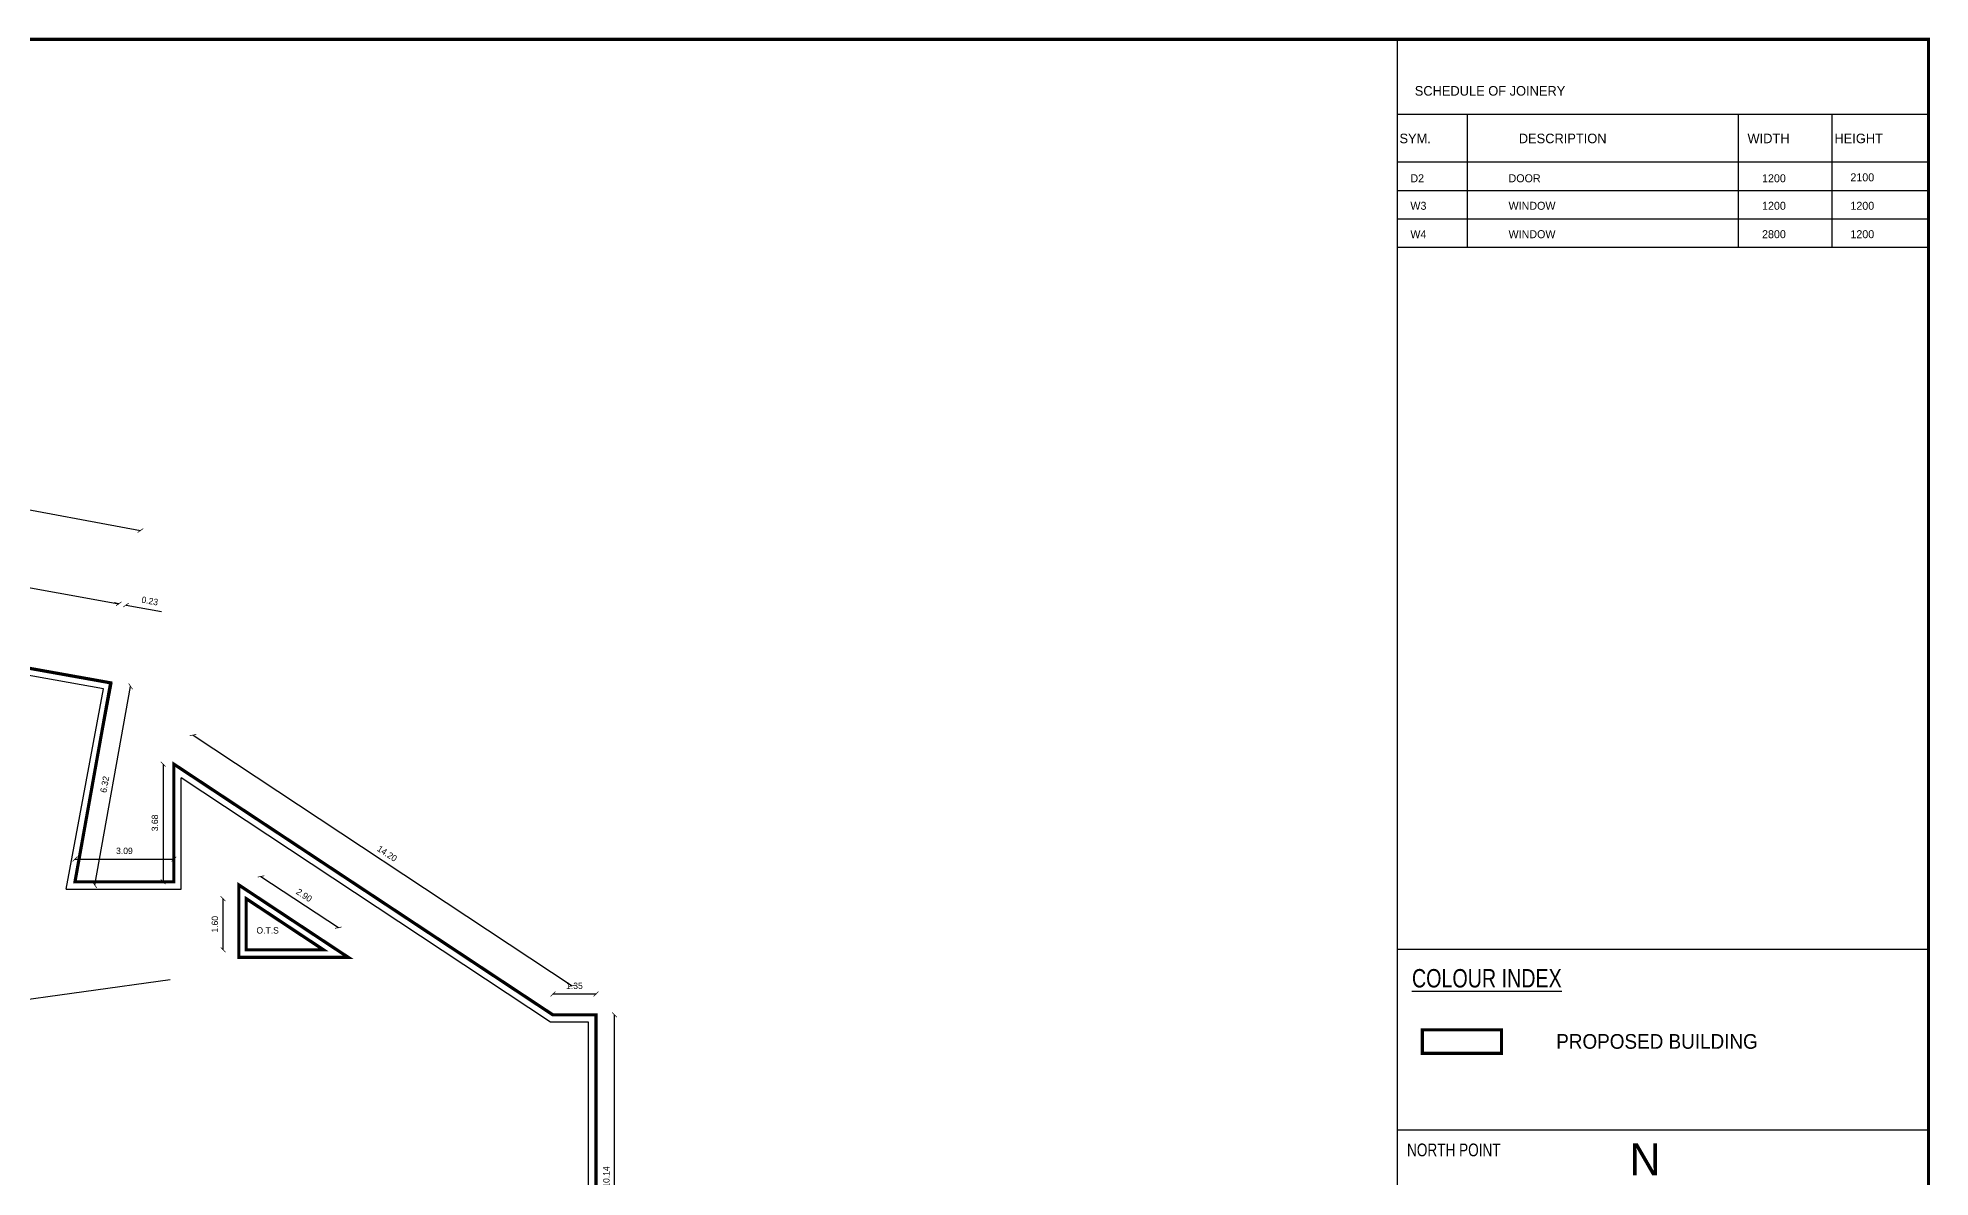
# Model space of a CAD drawing. Header units: metres. Extents: x 6101839 to 6102590, y -6659932 to -6659648.
# Drawn here: x 6102531.1 to 6102590.2, y -6659683.9 to -6659648.3 of the extents above; entities that cross this region are included whole.
import ezdxf
from ezdxf.enums import TextEntityAlignment as Align

# ---------------------------------------------------------------- set-up
doc = ezdxf.new("R2010")
doc.units = ezdxf.units.M
doc.header["$LTSCALE"] = 500
doc.header["$MEASUREMENT"] = 0
doc.layers.get('0').update_dxf_attribs({"linetype": 'CONTINUOUS'})
doc.layers.get('Defpoints').update_dxf_attribs({"linetype": 'CONTINUOUS'})
for name, color, linetype in [('BLK_1_FLR_3_ROOF_AREA', 54, 'CONTINUOUS'), ('DIM', 205, 'CONTINUOUS'), ('DIM1', 5, 'CONTINUOUS'), ('ED', 30, 'CONTINUOUS'), ('TEXT', 4, 'CONTINUOUS'), ('TEXT1', 7, 'CONTINUOUS'), ('TITLE', 7, 'CONTINUOUS'), ('wall', 125, 'CONTINUOUS')]:
    doc.layers.add(name, color=color, linetype=linetype)
doc.styles.add('A', font='GOTHIC.TTF', dxfattribs={"width": 0.96, "height": 6.5})
doc.styles.add('J2', font='GOTHIC.TTF', dxfattribs={"height": 4.75})
doc.styles.add('RM', font='GOTHIC.TTF')
doc.styles.add('S2', font='GOTHIC.TTF')
doc.styles.add('SCRIPTC', font='GOTHIC.TTF', dxfattribs={"height": 48})
doc.styles.add('USA TEXT', font='GOTHIC.TTF')
doc.dimstyles.new('1-100-ED', dxfattribs={"dimtxt": 0.2, "dimasz": 0.15, "dimexe": 0.18, "dimexo": 0.0625, "dimgap": 0.15, "dimtad": 1, "dimzin": 0, "dimdsep": 46, "dimtxsty": 'USA TEXT', "dimblk": 'ARCHTICK', "dimcen": 0.1, "dimse1": 1, "dimse2": 1, "dimclrd": 256, "dimclrt": 256, "dimadec": 0, "dimazin": 0, "dimtfac": 1, "dimtofl": 0, "dimtmove": 0, "dimatfit": 3, "dimldrblk": 'ARCHTICK', "dimfxl": 0.18, "dimtolj": 1, "dimtzin": 0, "dimarcsym": 0})

# ---------------------------------------------------------------- blocks, each defined once
blk = doc.blocks.new('_ArchTick')
at = {"color": 0, "linetype": 'ByBlock', "const_width": 0.15}
blk.add_lwpolyline([(-0.5, -0.5), (0.5, 0.5)], dxfattribs=at)
blk = doc.blocks.new('*D172')
at = {"layer": 'Defpoints', "color": 0, "transparency": 16777216}
for p in [(6102474.635, -6659657.529), (6102534.269, -6659663.696), (6102533.383, -6659668.458)]:
    blk.add_point(p, dxfattribs=at)
at = {"layer": 'ED', "lineweight": -2, "transparency": 16777216}
blk.add_line((6102475.521, -6659652.767), (6102534.269, -6659663.696), dxfattribs=at)
at = {"layer": 'ED', "lineweight": -2, "transparency": 16777216, "xscale": 0.15, "yscale": 0.15, "zscale": 0.15}
for p, rotation in [((6102475.521, -6659652.767), 169.4613364465986), ((6102534.269, -6659663.696), 349.4613364465986)]:
    blk.add_blockref('_ArchTick', p, dxfattribs=dict(at, rotation=rotation))
at = {"layer": 'ED', "transparency": 16777216, "insert": (6102504.942, -6659657.981), "char_height": 0.2, "attachment_point": 5, "rotation": 349.46134, "style": 'USA TEXT'}
blk.add_mtext('\\A1;59.76', dxfattribs=at)
blk = doc.blocks.new('*D182')
at = {"layer": 'Defpoints', "color": 0, "transparency": 16777216}
for p in [(6102513.539, -6659665.812), (6102533.592, -6659665.985), (6102532.86, -6659670.076)]:
    blk.add_point(p, dxfattribs=at)
at = {"layer": 'ED', "lineweight": -2, "transparency": 16777216}
blk.add_line((6102514.132, -6659662.499), (6102533.592, -6659665.985), dxfattribs=at)
at = {"layer": 'ED', "lineweight": -2, "transparency": 16777216, "xscale": 0.15, "yscale": 0.15, "zscale": 0.15}
for p, rotation in [((6102514.132, -6659662.499), 169.8449604394148), ((6102533.592, -6659665.985), 349.8449604394148)]:
    blk.add_blockref('_ArchTick', p, dxfattribs=dict(at, rotation=rotation))
at = {"layer": 'ED', "transparency": 16777216, "insert": (6102523.907, -6659663.991), "char_height": 0.2, "attachment_point": 5, "rotation": 349.84496, "style": 'USA TEXT'}
blk.add_mtext('\\A1;19.77', dxfattribs=at)
blk = doc.blocks.new('*D183')
at = {"layer": 'Defpoints', "color": 0, "transparency": 16777216}
for p in [(6102533.819, -6659666.025), (6102532.86, -6659670.076), (6102533.086, -6659670.117)]:
    blk.add_point(p, dxfattribs=at)
at = {"layer": 'ED', "lineweight": -2, "transparency": 16777216}
for p, q in [((6102533.592, -6659665.985), (6102533.445, -6659665.958)), ((6102533.819, -6659666.025), (6102534.922, -6659666.223))]:
    blk.add_line(p, q, dxfattribs=at)
at = {"layer": 'ED', "lineweight": -2, "transparency": 16777216, "xscale": 0.15, "yscale": 0.15, "zscale": 0.15}
for p, rotation in [((6102533.592, -6659665.985), 349.8449604394148), ((6102533.819, -6659666.025), 169.8449604394148)]:
    blk.add_blockref('_ArchTick', p, dxfattribs=dict(at, rotation=rotation))
at = {"layer": 'ED', "transparency": 16777216, "insert": (6102534.563, -6659665.899), "char_height": 0.2, "attachment_point": 5, "rotation": 349.84496, "style": 'USA TEXT'}
blk.add_mtext('\\A1;0.23', dxfattribs=at)
blk = doc.blocks.new('*D184')
at = {"layer": 'Defpoints', "color": 0, "transparency": 16777216}
for p in [(6102535.313, -6659670.999), (6102547.757, -6659677.928), (6102547.155, -6659678.837)]:
    blk.add_point(p, dxfattribs=at)
at = {"layer": 'ED', "lineweight": -2, "transparency": 16777216}
blk.add_line((6102535.915, -6659670.09), (6102547.757, -6659677.928), dxfattribs=at)
at = {"layer": 'ED', "lineweight": -2, "transparency": 16777216, "xscale": 0.15, "yscale": 0.15, "zscale": 0.15}
for p, rotation in [((6102535.915, -6659670.09), 146.4997556438588), ((6102547.757, -6659677.928), 326.4997556438589)]:
    blk.add_blockref('_ArchTick', p, dxfattribs=dict(at, rotation=rotation))
at = {"layer": 'ED', "transparency": 16777216, "insert": (6102541.977, -6659673.796), "char_height": 0.2, "attachment_point": 5, "rotation": 326.49976, "style": 'USA TEXT'}
blk.add_mtext('\\A1;14.20', dxfattribs=at)
blk = doc.blocks.new('*D185')
at = {"layer": 'Defpoints', "color": 0, "transparency": 16777216}
for p in [(6102548.503, -6659678.185), (6102547.155, -6659678.837), (6102548.503, -6659678.837)]:
    blk.add_point(p, dxfattribs=at)
at = {"layer": 'ED', "lineweight": -2, "transparency": 16777216}
blk.add_line((6102547.155, -6659678.185), (6102548.503, -6659678.185), dxfattribs=at)
at = {"layer": 'ED', "lineweight": -2, "transparency": 16777216, "xscale": 0.15, "yscale": 0.15, "zscale": 0.15, "rotation": 180}
blk.add_blockref('_ArchTick', (6102547.155, -6659678.185), dxfattribs=at)
at = {"layer": 'ED', "lineweight": -2, "transparency": 16777216, "xscale": 0.15, "yscale": 0.15, "zscale": 0.15}
blk.add_blockref('_ArchTick', (6102548.503, -6659678.185), dxfattribs=at)
at = {"layer": 'ED', "transparency": 16777216, "insert": (6102547.829, -6659677.93), "char_height": 0.2, "attachment_point": 5, "style": 'USA TEXT'}
blk.add_mtext('\\A1;1.35', dxfattribs=at)
blk = doc.blocks.new('*D215')
at = {"layer": 'Defpoints', "color": 0, "transparency": 16777216}
for p in [(6102537.573, -6659675.205), (6102540.454, -6659676.111), (6102539.993, -6659676.807)]:
    blk.add_point(p, dxfattribs=at)
at = {"layer": 'ED', "lineweight": -2, "transparency": 16777216}
blk.add_line((6102538.034, -6659674.509), (6102540.454, -6659676.111), dxfattribs=at)
at = {"layer": 'ED', "lineweight": -2, "transparency": 16777216, "xscale": 0.15, "yscale": 0.15, "zscale": 0.15}
for p, rotation in [((6102538.034, -6659674.509), 146.4997556187327), ((6102540.454, -6659676.111), 326.4997556187327)]:
    blk.add_blockref('_ArchTick', p, dxfattribs=dict(at, rotation=rotation))
at = {"layer": 'ED', "transparency": 16777216, "insert": (6102539.384, -6659675.098), "char_height": 0.2, "attachment_point": 5, "rotation": 326.49976, "style": 'USA TEXT'}
blk.add_mtext('\\A1;2.90', dxfattribs=at)
blk = doc.blocks.new('*D216')
at = {"layer": 'Defpoints', "color": 0, "transparency": 16777216}
for p in [(6102536.851, -6659675.205), (6102537.573, -6659675.205), (6102537.573, -6659676.807)]:
    blk.add_point(p, dxfattribs=at)
at = {"layer": 'ED', "lineweight": -2, "transparency": 16777216}
blk.add_line((6102536.851, -6659676.807), (6102536.851, -6659675.205), dxfattribs=at)
at = {"layer": 'ED', "lineweight": -2, "transparency": 16777216, "xscale": 0.15, "yscale": 0.15, "zscale": 0.15}
for p, rotation in [((6102536.851, -6659675.205), 90), ((6102536.851, -6659676.807), 270)]:
    blk.add_blockref('_ArchTick', p, dxfattribs=dict(at, rotation=rotation))
at = {"layer": 'ED', "transparency": 16777216, "insert": (6102536.596, -6659676.006), "char_height": 0.2, "attachment_point": 5, "rotation": 90, "style": 'USA TEXT'}
blk.add_mtext('\\A1;1.60', dxfattribs=at)
blk = doc.blocks.new('*D1022')
at = {"layer": 'Defpoints', "color": 0, "transparency": 16777216}
for p in [(6102535.313, -6659673.967), (6102532.224, -6659674.676), (6102535.313, -6659674.676)]:
    blk.add_point(p, dxfattribs=at)
at = {"layer": 'ED', "lineweight": -2, "transparency": 16777216}
blk.add_line((6102532.224, -6659673.967), (6102535.313, -6659673.967), dxfattribs=at)
at = {"layer": 'ED', "lineweight": -2, "transparency": 16777216, "xscale": 0.15, "yscale": 0.15, "zscale": 0.15, "rotation": 180}
blk.add_blockref('_ArchTick', (6102532.224, -6659673.967), dxfattribs=at)
at = {"layer": 'ED', "lineweight": -2, "transparency": 16777216, "xscale": 0.15, "yscale": 0.15, "zscale": 0.15}
blk.add_blockref('_ArchTick', (6102535.313, -6659673.967), dxfattribs=at)
at = {"layer": 'ED', "transparency": 16777216, "insert": (6102533.768, -6659673.712), "char_height": 0.2, "attachment_point": 5, "style": 'USA TEXT'}
blk.add_mtext('\\A1;3.09', dxfattribs=at)
blk = doc.blocks.new('*D1028')
at = {"layer": 'Defpoints', "color": 0, "transparency": 16777216}
for p in [(6102548.503, -6659678.837), (6102549.082, -6659678.837), (6102548.503, -6659688.977)]:
    blk.add_point(p, dxfattribs=at)
at = {"layer": 'ED', "lineweight": -2, "transparency": 16777216}
blk.add_line((6102549.082, -6659688.977), (6102549.082, -6659678.837), dxfattribs=at)
at = {"layer": 'ED', "lineweight": -2, "transparency": 16777216, "xscale": 0.15, "yscale": 0.15, "zscale": 0.15}
for p, rotation in [((6102549.082, -6659678.837), 90), ((6102549.082, -6659688.977), 270)]:
    blk.add_blockref('_ArchTick', p, dxfattribs=dict(at, rotation=rotation))
at = {"layer": 'ED', "transparency": 16777216, "insert": (6102548.827, -6659683.907), "char_height": 0.2, "attachment_point": 5, "rotation": 90, "style": 'USA TEXT'}
blk.add_mtext('\\A1;10.14', dxfattribs=at)
blk = doc.blocks.new('*D1252')
at = {"layer": 'Defpoints', "color": 0, "transparency": 16777216}
for p in [(6102535.313, -6659670.999), (6102534.977, -6659674.677), (6102535.313, -6659674.677)]:
    blk.add_point(p, dxfattribs=at)
at = {"layer": 'ED', "lineweight": -2, "transparency": 16777216}
blk.add_line((6102534.977, -6659670.999), (6102534.977, -6659674.677), dxfattribs=at)
at = {"layer": 'ED', "lineweight": -2, "transparency": 16777216, "xscale": 0.15, "yscale": 0.15, "zscale": 0.15}
for p, rotation in [((6102534.977, -6659670.999), 90), ((6102534.977, -6659674.677), 270)]:
    blk.add_blockref('_ArchTick', p, dxfattribs=dict(at, rotation=rotation))
at = {"layer": 'ED', "transparency": 16777216, "insert": (6102534.721, -6659672.838), "char_height": 0.2, "attachment_point": 5, "rotation": 90, "style": 'USA TEXT'}
blk.add_mtext('\\A1;3.68', dxfattribs=at)
blk = doc.blocks.new('*D1254')
at = {"layer": 'Defpoints', "color": 0, "transparency": 16777216}
for p in [(6102533.338, -6659668.457), (6102533.962, -6659668.569), (6102532.224, -6659674.676)]:
    blk.add_point(p, dxfattribs=at)
at = {"layer": 'ED', "lineweight": -2, "transparency": 16777216}
blk.add_line((6102532.848, -6659674.788), (6102533.962, -6659668.569), dxfattribs=at)
at = {"layer": 'ED', "lineweight": -2, "transparency": 16777216, "xscale": 0.15, "yscale": 0.15, "zscale": 0.15}
for p, rotation in [((6102533.962, -6659668.569), 79.84491658883589), ((6102532.848, -6659674.788), 259.8449165888359)]:
    blk.add_blockref('_ArchTick', p, dxfattribs=dict(at, rotation=rotation))
at = {"layer": 'ED', "transparency": 16777216, "insert": (6102533.154, -6659671.634), "char_height": 0.2, "attachment_point": 5, "rotation": 79.84492, "style": 'USA TEXT'}
blk.add_mtext('\\A1;6.32', dxfattribs=at)

msp = doc.modelspace()

# ---------------------------------------------------------------- linework, layer by layer
at = {"layer": 'BLK_1_FLR_3_ROOF_AREA', "const_width": 0.1}
msp.add_lwpolyline([(6102513.42466, -6659664.89161), (6102533.3377, -6659668.45844), (6102532.22381, -6659674.67718), (6102535.31318, -6659674.67718), (6102535.31318, -6659670.99952), (6102547.155, -6659678.83752), (6102548.50316, -6659678.83799), (6102548.50318, -6659688.97752)], dxfattribs=at)
at = {"layer": 'DIM', "color": 8, "linetype": 'ByBlock'}
msp.add_line((6102535.2002, -6659677.73996), (6102523.52954, -6659679.36168), dxfattribs=at)
at = {"layer": 'DIM1', "const_width": 0.1}
msp.add_lwpolyline([(6102574.32412, -6659679.30763), (6102576.79526, -6659679.30763), (6102576.79526, -6659680.03801), (6102574.32412, -6659680.03801)], close=True, dxfattribs=at)
at = {"layer": 'TEXT1', "color": 12, "linetype": 'ByBlock'}
for p, q in [((6102573.53181, -6659650.67905), (6102590.13778, -6659650.67905)), ((6102575.72322, -6659650.67905), (6102575.72322, -6659654.84052)), ((6102584.18442, -6659650.67905), (6102584.18442, -6659654.84052)), ((6102587.1141, -6659650.67905), (6102587.1141, -6659654.84052)), ((6102573.53181, -6659652.17536), (6102590.13778, -6659652.17536)), ((6102573.53181, -6659653.06374), (6102590.13778, -6659653.06374)), ((6102573.53181, -6659653.95213), (6102590.13778, -6659653.95213)), ((6102573.53181, -6659654.84052), (6102590.13778, -6659654.84052))]:
    msp.add_line(p, q, dxfattribs=at)
at = {"layer": 'TITLE', "color": 12, "linetype": 'ByBlock'}
for p, q in [((6102573.53181, -6659648.34397), (6102573.53181, -6659728.23897)), ((6102590.13778, -6659650.67905), (6102590.13778, -6659673.65494))]:
    msp.add_line(p, q, dxfattribs=at)
at = {"layer": 'TITLE', "color": 1, "linetype": 'ByBlock'}
for p, q in [((6102573.53181, -6659676.78072), (6102590.13778, -6659676.78072)), ((6102573.53181, -6659682.43203), (6102590.13778, -6659682.43203))]:
    msp.add_line(p, q, dxfattribs=at)
at = {"layer": 'TITLE', "color": 12, "const_width": 0.1}
msp.add_lwpolyline([(6102462.64971, -6659728.23897), (6102590.13778, -6659728.23897), (6102590.13778, -6659648.34397), (6102462.64971, -6659648.34397)], close=True, dxfattribs=at)
at = {"layer": 'wall', "color": 9, "linetype": 'ByBlock'}
for p, q in [((6102533.3829, -6659668.45847), (6102513.46987, -6659664.89161)), ((6102533.11595, -6659668.64432), (6102513.65572, -6659665.15856)), ((6102531.94894, -6659674.90666), (6102533.11595, -6659668.64432)), ((6102532.2238, -6659674.67666), (6102533.3829, -6659668.45847)), ((6102547.15499, -6659678.837), (6102535.31317, -6659670.999)), ((6102535.31317, -6659674.67666), (6102535.31317, -6659670.999)), ((6102547.08576, -6659679.067), (6102535.54317, -6659671.42705)), ((6102535.54317, -6659674.90666), (6102535.54317, -6659671.42705)), ((6102532.2238, -6659674.67666), (6102535.31317, -6659674.67666)), ((6102531.94894, -6659674.90666), (6102535.54317, -6659674.90666)), ((6102548.50317, -6659678.83696), (6102547.15499, -6659678.837)), ((6102548.50317, -6659688.977), (6102548.50317, -6659678.83696)), ((6102548.27319, -6659679.06696), (6102547.08576, -6659679.067)), ((6102548.27317, -6659689.207), (6102548.27319, -6659679.06696))]:
    msp.add_line(p, q, dxfattribs=at)
at = {"layer": 'wall', "color": 9, "const_width": 0.1}
msp.add_lwpolyline([(6102537.34318, -6659677.03696), (6102537.34318, -6659674.777), (6102540.75759, -6659677.03696)], close=True, dxfattribs=at)
msp.add_lwpolyline([(6102537.57318, -6659676.80696), (6102537.57318, -6659675.20505), (6102539.99338, -6659676.80696), (6102537.57318, -6659676.80696)], dxfattribs=at)

# ---------------------------------------------------------------- texts
at = {"style": 'SCRIPTC'}
msp.add_text('N', height=1.00176, dxfattribs=at).set_placement((6102581.27904, -6659683.8538), align=Align.CENTER)
at = {"layer": 'TEXT', "color": 7, "style": 'S2'}
msp.add_text('O.T.S', height=0.2, dxfattribs=at).set_placement((6102537.89399, -6659676.29726))
at = {"layer": 'TEXT1', "style": 'RM'}
for s, height, p in [('SYM.', 0.3, (6102573.60746, -6659651.58937)), ('DESCRIPTION', 0.3, (6102577.3353, -6659651.58937)), ('WIDTH', 0.3, (6102584.48174, -6659651.58937)), ('HEIGHT', 0.3, (6102587.19753, -6659651.58937)), ('D2', 0.25, (6102573.94771, -6659652.80972)), ('DOOR ', 0.25, (6102577.01498, -6659652.80972)), ('1200', 0.25, (6102584.93533, -6659652.80972)), ('2100', 0.25, (6102587.69616, -6659652.77992)), ('W3', 0.25, (6102573.94771, -6659653.66938)), ('WINDOW', 0.25, (6102577.01498, -6659653.66938)), ('1200', 0.25, (6102584.93533, -6659653.66938)), ('1200', 0.25, (6102587.69616, -6659653.66938)), ('W4', 0.25, (6102573.94771, -6659654.55777)), ('WINDOW', 0.25, (6102577.01498, -6659654.55777)), ('2800', 0.25, (6102584.93533, -6659654.55777)), ('1200', 0.25, (6102587.69616, -6659654.55777))]:
    msp.add_text(s, height=height, dxfattribs=at).set_placement(p)
at = {"layer": 'TEXT1', "style": 'J2', "width": 0.96}
msp.add_text('PROPOSED BUILDING', height=0.45968, dxfattribs=at).set_placement((6102578.50517, -6659679.89806))
msp.add_text('PROPOSED BUILDING', height=0.45968, dxfattribs=at).set_placement((6102578.50517, -6659679.89806))
at = {"layer": 'TITLE', "color": 3, "style": 'RM'}
msp.add_text('SCHEDULE OF JOINERY', height=0.3, dxfattribs=at).set_placement((6102574.08482, -6659650.10159))
at = {"layer": 'TITLE', "color": 3, "style": 'A', "width": 0.8}
for s, height, p in [('%%UCOLOUR INDEX', 0.5746, (6102573.9971, -6659677.9807)), ('NORTH POINT', 0.3966157, (6102573.84356, -6659683.25789))]:
    msp.add_text(s, height=height, dxfattribs=at).set_placement(p)

# ---------------------------------------------------------------- dimensions: what is measured, and where the dimension line sits
at = {"layer": 'ED'}
for p1, p2, distance, picture, middle in [((6102474.6348, -6659657.52915), (6102533.3829, -6659668.45847), 4.84429, '*D172', (6102504.94151, -6659657.9805)), ((6102532.2238, -6659674.67619), (6102533.33769, -6659668.45748), -0.63404, '*D1254', (6102533.15382, -6659671.63366)), ((6102535.31317, -6659670.999), (6102547.15499, -6659678.837), 1.09028, '*D184', (6102541.97661, -6659673.79617)), ((6102535.31317, -6659670.999), (6102535.31317, -6659674.67666), -0.33665, '*D1252', (6102534.72149, -6659672.83783)), ((6102532.2238, -6659674.67619), (6102535.31317, -6659674.67619), 0.70893, '*D1022', (6102533.76848, -6659673.71222)), ((6102537.57318, -6659675.20505), (6102539.99338, -6659676.80696), 0.83422, '*D215', (6102539.38448, -6659675.0977)), ((6102537.57318, -6659676.80696), (6102537.57318, -6659675.20505), 0.72225, '*D216', (6102536.5959, -6659676.00601))]:
    dim = msp.add_aligned_dim(p1=p1, p2=p2, distance=distance, dimstyle='1-100-ED', dxfattribs=at)
    dim.commit()
    dim.dimension.update_dxf_attribs({"geometry": picture, "text_midpoint": middle})
for base, p1, p2, picture, middle in [((6102533.59236, -6659665.98453), (6102513.53878, -6659665.81171), (6102532.85951, -6659670.07601), '*D182', (6102523.90723, -6659663.99066)), ((6102533.81876, -6659666.02508), (6102532.85951, -6659670.07601), (6102533.0859, -6659670.11656), '*D183', (6102534.56283, -6659665.89927))]:
    dim = msp.add_linear_dim(base=base, p1=p1, p2=p2, angle=169.8449604, dimstyle='1-100-ED', dxfattribs=at)
    dim.commit()
    dim.dimension.update_dxf_attribs({"geometry": picture, "text_midpoint": middle})
dim = msp.add_linear_dim(base=(6102548.50318, -6659678.18461), p1=(6102547.15499, -6659678.837), p2=(6102548.50318, -6659678.83696), dimstyle='1-100-ED', dxfattribs=at)
dim.commit()
dim.dimension.update_dxf_attribs({"geometry": '*D185', "text_midpoint": (6102547.82908, -6659677.92957)})
dim = msp.add_linear_dim(base=(6102549.08173, -6659678.83696), p1=(6102548.50317, -6659688.977), p2=(6102548.50317, -6659678.83696), angle=89.9999992, dimstyle='1-100-ED', dxfattribs=at)
dim.commit()
dim.dimension.update_dxf_attribs({"geometry": '*D1028', "text_midpoint": (6102549.08173, -6659683.90698), "dimtype": 161})

doc.saveas('drawing.dxf')
